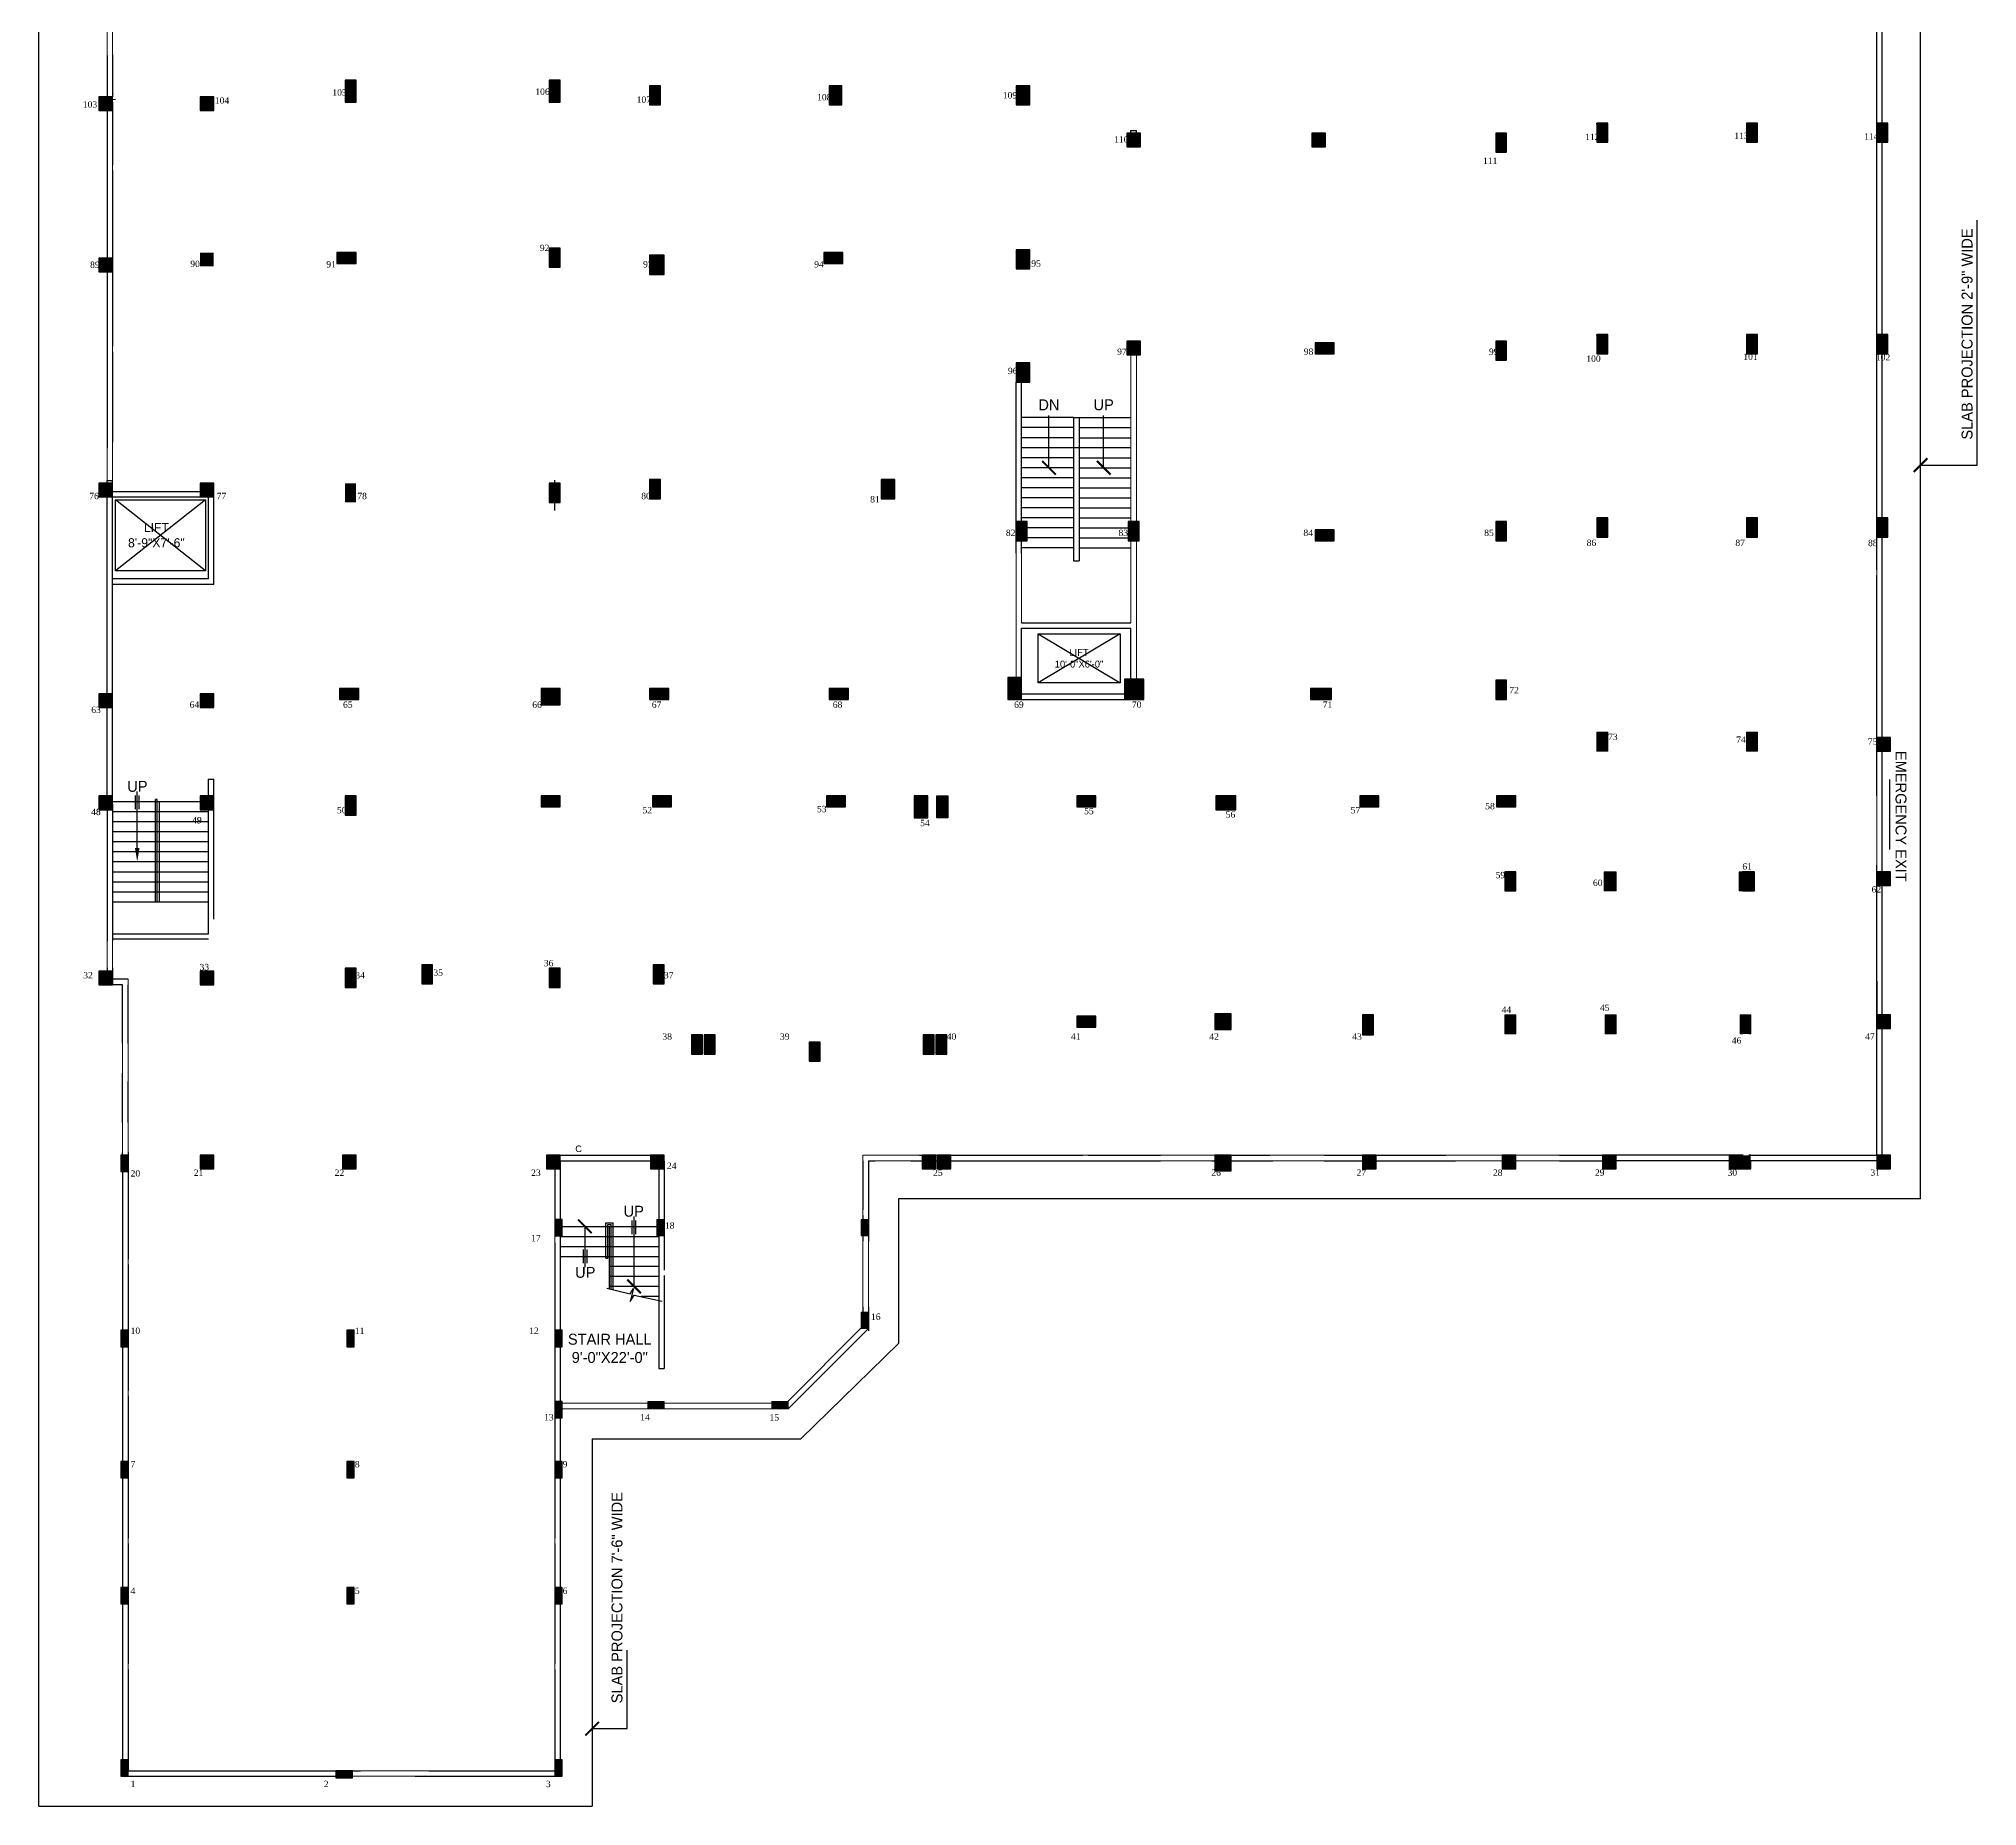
# Model space of a CAD drawing. Header units: inches. Extents: x -90 to 2036, y -33 to 3377.
# Drawn here: x -90 to 2036, y -33 to 1906 of the extents above; entities that cross this region are included whole.
import ezdxf

# ---------------------------------------------------------------- set-up
doc = ezdxf.new("R2010")
doc.units = ezdxf.units.IN
doc.header["$MEASUREMENT"] = 0
doc.layers.get('0').update_dxf_attribs({"color": 8, "linetype": 'CONTINUOUS'})
for name, color, linetype in [('BOUNDARY', 8, 'CONTINUOUS'), ('COLUMN', 8, 'CONTINUOUS'), ('TEXT', 8, 'CONTINUOUS'), ('WALL', 8, 'CONTINUOUS')]:
    doc.layers.add(name, color=color, linetype=linetype)
doc.styles.add('H St Bt', font='stylu.ttf')
doc.styles.add('style2', font='arial.ttf', dxfattribs={"height": 9})
doc.styles.add('style3', font='arial.ttf', dxfattribs={"height": 15})
doc.styles.add('TECHNICBOLD', font='times.ttf', dxfattribs={"height": 10})
doc.dimstyles.new('DIM4', dxfattribs={"dimtxt": 21, "dimasz": 10, "dimexe": 8, "dimexo": 8, "dimgap": 8, "dimtad": 1, "dimdec": 4, "dimzin": 3, "dimdsep": 46, "dimlunit": 4, "dimtxsty": 'style3', "dimblk": 'ARCHTICK', "dimcen": 0, "dimdle": 8, "dimclrd": 1, "dimclre": 1, "dimclrt": 3, "dimadec": 0, "dimazin": 0, "dimtfac": 1, "dimtdec": 4, "dimtofl": 0, "dimtmove": 2, "dimatfit": 3, "dimldrblk": 'ARCHTICK', "dimfxl": 1, "dimtolj": 1, "dimtzin": 1, "dimarcsym": 0})
doc.dimstyles.new('SMZ_DIMENSION_', dxfattribs={"dimtxt": 15, "dimasz": 10, "dimexe": 8, "dimexo": 8, "dimgap": 8, "dimtad": 0, "dimdec": 0, "dimzin": 3, "dimdsep": 46, "dimlunit": 4, "dimtxsty": 'H St Bt', "dimblk": 'ARCHTICK', "dimcen": 0, "dimdle": 8, "dimclrd": 2, "dimclre": 2, "dimclrt": 3, "dimadec": 0, "dimazin": 0, "dimtfac": 1, "dimtdec": 0, "dimtofl": 0, "dimtmove": 2, "dimatfit": 3, "dimldrblk": 'ARCHTICK', "dimfxl": 8, "dimtolj": 1, "dimtzin": 1, "dimarcsym": 0})
pattern_1 = [(45, (1520.70109, 1181), (-0.08838835, 0.08838835), [])]

msp = doc.modelspace()

# ---------------------------------------------------------------- hatches: boundary and pattern name
at = {"layer": 'BOUNDARY', "lineweight": 18}
h = msp.add_hatch(dxfattribs=at)
h.set_pattern_fill('ANSI31', color=256)
h.set_pattern_definition(pattern_1)
h.paths.add_polyline_path([(1520.8, 1183.7), (1534.6, 1183.7), (1534.6, 1198.6), (1520.8, 1198.6)], flags=9)
h = msp.add_hatch(dxfattribs=at)
h.set_pattern_fill('ANSI31', color=256)
h.set_pattern_definition(pattern_1)
h.paths.add_polyline_path([(1520.8, 1183.7), (1534.6, 1183.7), (1534.6, 1198.6), (1520.8, 1198.6)], flags=9)
h = msp.add_hatch(dxfattribs=at)
h.set_pattern_fill('ANSI31', color=256)
h.set_pattern_definition(pattern_1)
h.paths.add_polyline_path([(1520.8, 1183.7), (1534.6, 1183.7), (1534.6, 1198.6), (1520.8, 1198.6)], flags=9)
at = {"layer": 'COLUMN', "linetype": 'Continuous'}
for points in [[(246, 1836), (258, 1836), (258, 1860), (246, 1860)], [(470, 1836), (482, 1836), (482, 1860), (470, 1860)], [(580, 1833), (592, 1833), (592, 1854), (580, 1854)], [(791, 1854), (777, 1854), (777, 1833), (791, 1833)], [(997, 1854), (982, 1854), (982, 1833), (997, 1833)], [(997, 1854), (982, 1854), (982, 1833), (997, 1833)], [(-9, 1842), (-24, 1842), (-24, 1827), (-9, 1827)], [(102, 1842), (87, 1842), (87, 1827), (102, 1827)], [(1631, 1813), (1619, 1813), (1619, 1792), (1631, 1792)], [(1795, 1813), (1783, 1813), (1783, 1792), (1795, 1792)], [(1938, 1813), (1926, 1813), (1926, 1792), (1938, 1792)], [(1118.5, 1802), (1103.5, 1802), (1103.5, 1787), (1118.5, 1787)], [(1321.5, 1802), (1306.5, 1802), (1306.5, 1787), (1321.5, 1787)], [(1508, 1781), (1520, 1781), (1520, 1802), (1508, 1802)], [(-9, 1665), (-24, 1665), (-24, 1650), (-9, 1650)], [(237, 1671), (237, 1659), (258, 1659), (258, 1671)], [(470, 1655), (482, 1655), (482, 1676), (470, 1676)], [(592, 1668), (580, 1668), (580, 1647), (592, 1647)], [(584, 1647), (596, 1647), (596, 1668), (584, 1668)], [(771, 1671), (771, 1659), (792, 1659), (792, 1671)], [(997, 1674), (982, 1674), (982, 1653), (997, 1653)], [(1118.5, 1574), (1103.5, 1574), (1103.5, 1559), (1118.5, 1559)], [(1520, 1574), (1508, 1574), (1508, 1553), (1520, 1553)], [(1631, 1581), (1619, 1581), (1619, 1560), (1631, 1560)], [(1795, 1581), (1783, 1581), (1783, 1560), (1795, 1560)], [(1938, 1581), (1926, 1581), (1926, 1560), (1938, 1560)], [(1310, 1572), (1310, 1560), (1331, 1560), (1331, 1572)], [(997, 1550), (982, 1550), (982, 1529), (997, 1529)], [(-9, 1418), (-24, 1418), (-24, 1403), (-9, 1403)], [(102, 1418), (87, 1418), (87, 1403), (102, 1403)], [(258, 1418), (246, 1418), (246, 1397), (258, 1397)], [(482, 1418), (470, 1418), (470, 1397), (482, 1397)], [(592, 1422), (580, 1422), (580, 1401), (592, 1401)], [(849, 1422), (834, 1422), (834, 1401), (849, 1401)], [(994, 1376), (982, 1376), (982, 1355), (994, 1355)], [(1117, 1376), (1105, 1376), (1105, 1355), (1117, 1355)], [(1310, 1367), (1310, 1355), (1331, 1355), (1331, 1367)], [(1508, 1355), (1520, 1355), (1520, 1376), (1508, 1376)], [(1631, 1380), (1619, 1380), (1619, 1359), (1631, 1359)], [(1795, 1380), (1783, 1380), (1783, 1359), (1795, 1359)], [(1938, 1380), (1926, 1380), (1926, 1359), (1938, 1359)], [(240, 1193), (240, 1181), (261, 1181), (261, 1193)], [(461, 1193), (461, 1181), (482, 1181), (482, 1193)], [(580, 1193), (580, 1181), (601, 1181), (601, 1193)], [(777, 1193), (777, 1181), (798, 1181), (798, 1193)], [(988, 1205), (973, 1205), (973, 1181), (988, 1181)], [(1101, 1181), (1122, 1181), (1122, 1203), (1101, 1203)], [(1122, 1181), (1122, 1203), (1101, 1203), (1101, 1181)], [(1305, 1193), (1305, 1181), (1328, 1181), (1328, 1193)], [(-9, 1172), (-9, 1187), (-24, 1187), (-24, 1172)], [(-9, 1187), (-24, 1187), (-24, 1172), (-9, 1172)], [(102, 1187), (87, 1187), (87, 1172), (102, 1172)], [(461, 1187), (461, 1175), (482, 1175), (482, 1187)], [(1941, 1139), (1926, 1139), (1926, 1124), (1941, 1124)], [(-9, 1060), (-9, 1075), (-24, 1075), (-24, 1060)], [(-9, 1075), (-24, 1075), (-24, 1060), (-9, 1060)], [(102, 1075), (87, 1075), (87, 1060), (102, 1060)], [(258, 1075), (246, 1075), (246, 1054), (258, 1054)], [(461, 1075), (461, 1063), (482, 1063), (482, 1075)], [(583, 1075), (583, 1063), (604, 1063), (604, 1075)], [(774, 1075), (774, 1063), (795, 1063), (795, 1075)], [(885, 1075), (870, 1075), (870, 1051), (885, 1051)], [(907, 1075), (895, 1075), (895, 1051), (907, 1051)], [(1069.5, 1063), (1069.5, 1075), (1048.5, 1075), (1048.5, 1063)], [(1201, 1075), (1201, 1060), (1223, 1060), (1223, 1075)], [(1380, 1063), (1380, 1075), (1359, 1075), (1359, 1063)], [(1530, 1063), (1530, 1075), (1509, 1075), (1509, 1063)], [(1518, 971), (1530, 971), (1530, 992), (1518, 992)], [(1791.8, 992), (1778.8, 992), (1778.8, 971), (1791.8, 971)], [(1941, 992), (1926, 992), (1926, 977), (1941, 977)], [(-9, 868), (-9, 883), (-24, 883), (-24, 868)], [(-9, 883), (-24, 883), (-24, 868), (-9, 868)], [(102, 883), (87, 883), (87, 868), (102, 868)], [(258, 886), (246, 886), (246, 865), (258, 865)], [(342, 890), (330, 890), (330, 869), (342, 869)], [(470, 865), (482, 865), (482, 886), (470, 886)], [(596, 890), (584, 890), (584, 869), (596, 869)], [(1069.5, 821.5), (1069.5, 833.5), (1048.5, 833.5), (1048.5, 821.5)], [(1218, 836), (1200, 836), (1200, 819), (1218, 819)], [(1374, 835), (1362, 835), (1362, 813), (1374, 813)], [(1941, 835), (1926, 835), (1926, 820), (1941, 820)], [(638, 813), (626, 813), (626, 792), (638, 792)], [(652, 813), (640, 813), (640, 792), (652, 792)], [(892, 813), (880, 813), (880, 792), (892, 792)], [(906, 813), (894, 813), (894, 792), (906, 792)], [(755, 784), (767, 784), (767, 805), (755, 805)], [(8, 663), (8, 681), (0, 681), (0, 663)], [(102, 681), (87, 681), (87, 666), (102, 666)], [(258, 681), (243, 681), (243, 666), (258, 666)], [(482, 681), (467, 681), (467, 666), (482, 666)], [(596, 681), (581, 681), (581, 666), (596, 666)], [(894, 681), (879, 681), (879, 666), (894, 666)], [(910.5, 681), (895.5, 681), (895.5, 666), (910.5, 666)], [(1218, 681), (1200, 681), (1200, 664), (1218, 664)], [(1377, 681), (1362, 681), (1362, 666), (1377, 666)], [(1530, 681), (1515, 681), (1515, 666), (1530, 666)], [(1640, 681), (1625, 681), (1625, 666), (1640, 666)], [(1779, 681), (1764, 681), (1764, 666), (1779, 666)], [(1787.8, 681), (1772.8, 681), (1772.8, 666), (1787.8, 666)], [(1941, 681), (1926, 681), (1926, 666), (1941, 666)], [(484, 592.5), (484, 610.5), (476, 610.5), (476, 592.5)], [(8, 471), (8, 489), (0, 489), (0, 471)], [(256, 471), (256, 489), (248, 489), (248, 471)], [(484, 471), (484, 489), (476, 489), (476, 471)], [(484, 393), (484, 411), (476, 411), (476, 393)], [(8, 327), (8, 345), (0, 345), (0, 327)], [(256, 327), (256, 345), (248, 345), (248, 327)], [(484, 327), (484, 345), (476, 345), (476, 327)], [(8, 189), (8, 207), (0, 207), (0, 189)], [(256, 189), (256, 207), (248, 207), (248, 189)], [(484, 189), (484, 207), (476, 207), (476, 189)], [(8, 0), (8, 18), (0, 18), (0, 0)], [(236, -2), (254, -2), (254, 6), (236, 6)], [(484, 0), (484, 18), (476, 18), (476, 0)]]:
    msp.add_hatch(color=256, dxfattribs=at).paths.add_polyline_path(points)
at = {"layer": 'TEXT', "lineweight": 0}
for points in [[(246, 1836), (258, 1836), (258, 1860), (246, 1860)], [(470, 1836), (482, 1836), (482, 1860), (470, 1860)], [(580, 1833), (592, 1833), (592, 1854), (580, 1854)], [(791, 1854), (777, 1854), (777, 1833), (791, 1833)], [(997, 1854), (982, 1854), (982, 1833), (997, 1833)], [(-9, 1842), (-24, 1842), (-24, 1827), (-9, 1827)], [(102, 1842), (87, 1842), (87, 1827), (102, 1827)], [(1631, 1813), (1619, 1813), (1619, 1792), (1631, 1792)], [(1795, 1813), (1783, 1813), (1783, 1792), (1795, 1792)], [(1938, 1813), (1926, 1813), (1926, 1792), (1938, 1792)], [(1118.5, 1802), (1103.5, 1802), (1103.5, 1787), (1118.5, 1787)], [(1321.5, 1802), (1306.5, 1802), (1306.5, 1787), (1321.5, 1787)], [(1508, 1781), (1520, 1781), (1520, 1802), (1508, 1802)], [(-9, 1665), (-24, 1665), (-24, 1650), (-9, 1650)], [(102, 1671), (87, 1671), (87, 1656), (102, 1656)], [(237, 1671), (237, 1659), (258, 1659), (258, 1671)], [(470, 1655), (482, 1655), (482, 1676), (470, 1676)], [(584, 1647), (596, 1647), (596, 1668), (584, 1668)], [(1520, 1574), (1508, 1574), (1508, 1553), (1520, 1553)], [(1631, 1581), (1619, 1581), (1619, 1560), (1631, 1560)], [(1795, 1581), (1783, 1581), (1783, 1560), (1795, 1560)], [(1938, 1581), (1926, 1581), (1926, 1560), (1938, 1560)], [(-9, 1418), (-24, 1418), (-24, 1403), (-9, 1403)], [(102, 1418), (87, 1418), (87, 1403), (102, 1403)], [(482, 1418), (470, 1418), (470, 1397), (482, 1397)], [(592, 1422), (580, 1422), (580, 1401), (592, 1401)], [(849, 1422), (834, 1422), (834, 1401), (849, 1401)], [(1310, 1367), (1310, 1355), (1331, 1355), (1331, 1367)], [(1508, 1355), (1520, 1355), (1520, 1376), (1508, 1376)], [(1631, 1380), (1619, 1380), (1619, 1359), (1631, 1359)], [(1795, 1380), (1783, 1380), (1783, 1359), (1795, 1359)], [(1938, 1380), (1926, 1380), (1926, 1359), (1938, 1359)], [(240, 1193), (240, 1181), (261, 1181), (261, 1193)], [(580, 1193), (580, 1181), (601, 1181), (601, 1193)], [(777, 1193), (777, 1181), (798, 1181), (798, 1193)], [(1520, 1202), (1508, 1202), (1508, 1181), (1520, 1181)], [(-9, 1187), (-24, 1187), (-24, 1172), (-9, 1172)], [(102, 1187), (87, 1187), (87, 1172), (102, 1172)], [(461, 1187), (461, 1175), (482, 1175), (482, 1187)], [(1631, 1145), (1619, 1145), (1619, 1124), (1631, 1124)], [(1795, 1145), (1783, 1145), (1783, 1124), (1795, 1124)], [(1941, 1139), (1926, 1139), (1926, 1124), (1941, 1124)], [(-9, 1075), (-24, 1075), (-24, 1060), (-9, 1060)], [(102, 1075), (87, 1075), (87, 1060), (102, 1060)], [(258, 1075), (246, 1075), (246, 1054), (258, 1054)], [(461, 1075), (461, 1063), (482, 1063), (482, 1075)], [(583, 1075), (583, 1063), (604, 1063), (604, 1075)], [(774, 1075), (774, 1063), (795, 1063), (795, 1075)], [(885, 1075), (870, 1075), (870, 1051), (885, 1051)], [(907, 1075), (895, 1075), (895, 1051), (907, 1051)], [(1201, 1075), (1201, 1060), (1223, 1060), (1223, 1075)], [(1530, 1063), (1530, 1075), (1509, 1075), (1509, 1063)], [(1518, 971), (1530, 971), (1530, 992), (1518, 992)], [(1640, 992), (1627, 992), (1627, 971), (1640, 971)], [(1788, 992), (1775, 992), (1775, 971), (1788, 971)], [(1941, 992), (1926, 992), (1926, 977), (1941, 977)], [(-9, 883), (-24, 883), (-24, 868), (-9, 868)], [(102, 883), (87, 883), (87, 868), (102, 868)], [(258, 886), (246, 886), (246, 865), (258, 865)], [(342, 890), (330, 890), (330, 869), (342, 869)], [(470, 865), (482, 865), (482, 886), (470, 886)], [(596, 890), (584, 890), (584, 869), (596, 869)], [(1069.5, 821.5), (1069.5, 833.5), (1048.5, 833.5), (1048.5, 821.5)], [(1218, 836), (1200, 836), (1200, 819), (1218, 819)], [(1374, 835), (1362, 835), (1362, 813), (1374, 813)], [(1518, 814), (1530, 814), (1530, 835), (1518, 835)], [(1628, 814), (1640, 814), (1640, 835), (1628, 835)], [(1776, 814), (1788, 814), (1788, 835), (1776, 835)], [(1941, 835), (1926, 835), (1926, 820), (1941, 820)], [(892, 813), (880, 813), (880, 792), (892, 792)], [(906, 813), (894, 813), (894, 792), (906, 792)], [(755, 784), (767, 784), (767, 805), (755, 805)], [(8, 663), (8, 681), (0, 681), (0, 663)], [(102, 681), (87, 681), (87, 666), (102, 666)], [(258, 681), (243, 681), (243, 666), (258, 666)], [(482, 681), (467, 681), (467, 666), (482, 666)], [(596, 681), (581, 681), (581, 666), (596, 666)], [(894, 681), (879, 681), (879, 666), (894, 666)], [(910.5, 681), (895.5, 681), (895.5, 666), (910.5, 666)], [(1218, 681), (1200, 681), (1200, 664), (1218, 664)], [(1377, 681), (1362, 681), (1362, 666), (1377, 666)], [(1530, 681), (1515, 681), (1515, 666), (1530, 666)], [(1640, 681), (1625, 681), (1625, 666), (1640, 666)], [(1779, 681), (1764, 681), (1764, 666), (1779, 666)], [(1941, 681), (1926, 681), (1926, 666), (1941, 666)], [(484, 592.5), (484, 610.5), (476, 610.5), (476, 592.5)], [(596, 592.5), (596, 610.5), (588, 610.5), (588, 592.5)], [(820, 592.5), (820, 610.5), (812, 610.5), (812, 592.5)], [(820, 491), (820, 509), (812, 509), (812, 491)], [(8, 471), (8, 489), (0, 489), (0, 471)], [(256, 471), (256, 489), (248, 489), (248, 471)], [(484, 471), (484, 489), (476, 489), (476, 471)], [(484, 393), (484, 411), (476, 411), (476, 393)], [(578, 403), (596, 403), (596, 411), (578, 411)], [(714, 403), (732, 403), (732, 411), (714, 411)], [(8, 327), (8, 345), (0, 345), (0, 327)], [(256, 327), (256, 345), (248, 345), (248, 327)], [(484, 327), (484, 345), (476, 345), (476, 327)], [(8, 189), (8, 207), (0, 207), (0, 189)], [(256, 189), (256, 207), (248, 207), (248, 189)], [(484, 189), (484, 207), (476, 207), (476, 189)], [(8, 0), (8, 18), (0, 18), (0, 0)], [(236, -2), (254, -2), (254, 6), (236, 6)], [(484, 0), (484, 18), (476, 18), (476, 0)]]:
    msp.add_hatch(color=256, dxfattribs=at).paths.add_polyline_path(points)
at = {"layer": 'WALL', "linetype": 'Continuous'}
for points in [[(102, 1075), (87, 1075), (87, 1060), (102, 1060)], [(1374, 835), (1362, 835), (1362, 813), (1374, 813)]]:
    msp.add_hatch(color=256, dxfattribs=at).paths.add_polyline_path(points)

# ---------------------------------------------------------------- linework, layer by layer
at = {"linetype": 'Continuous', "ltscale": 12}
for p, q in [((-90, -33), (-90, 2609)), ((1974, 633), (1974, 2609)), ((1974, 633), (853, 633)), ((853, 633), (853, 474.6)), ((745.8, 370), (853, 474.6)), ((517, 370), (517, -33)), ((517, 370), (745.8, 370)), ((-90, -33), (517, -33))]:
    msp.add_line(p, q, dxfattribs=at)
at = {"lineweight": 0}
for p, q in [((-8, 1845), (-9, 1845)), ((-6, 1839), (-9, 1839)), ((1926, 1380), (1932, 1380)), ((1926, 1374), (1938, 1374)), ((476, 1187), (476, 1191)), ((1779.5, 986), (1779.5, 971)), ((1785.5, 986), (1785.5, 971)), ((1926, 992), (1926, 999.3))]:
    msp.add_line(p, q, dxfattribs=at)
at = {"linetype": 'Continuous'}
for p, q in [((2036.2, 1438), (2036.2, 1706.4)), ((1045, 1490), (1045, 1333)), ((1045, 1490), (1051, 1490)), ((1051, 1490), (1051, 1333)), ((93, 1322), (-6, 1400)), ((93, 1400), (-6, 1322)), ((1045, 1333), (1051, 1333)), ((1006, 1253), (1096, 1199)), ((1096, 1253), (1006, 1199)), ((1940.3, 1016.4), (1940.3, 1093.2)), ((-9, 1069), (102, 1069)), ((38, 959), (38, 1071)), ((40, 1071), (38, 1071)), ((40, 959), (40, 1071)), ((42, 1069), (42, 959)), ((-9, 1058), (96, 1058)), ((-9, 1047), (96, 1047)), ((-9, 1036), (96, 1036)), ((-9, 1025), (96, 1025)), ((-9, 1014), (96, 1014)), ((-9, 1003), (96, 1003)), ((-9, 992), (96, 992)), ((-9, 981), (96, 981)), ((-9, 970), (96, 970)), ((-9, 959), (96, 959)), ((1926, 871.9), (1926, 835.9)), ((482, 603), (590, 603)), ((532, 568), (532, 607)), ((532, 607), (540, 607)), ((534, 568), (534, 605)), ((534, 605), (538, 605)), ((536, 534.6), (536, 603)), ((538, 534.1), (538, 605)), ((540, 533.6), (540, 607)), ((561, 594.4), (561, 609.5)), ((565, 594.4), (565, 609.5)), ((482, 592), (590, 592)), ((482, 581), (590, 581)), ((507, 577.5), (507, 562.5)), ((511, 577.5), (511, 562.5)), ((482, 570), (590, 570)), ((532, 568), (534, 568)), ((590, 559), (536, 559)), ((533, 535.3), (558.7, 528.9)), ((590, 548), (536, 548)), ((590, 537), (536, 537)), ((558.7, 528.9), (562.4, 534.8)), ((562.4, 534.8), (558.7, 520.6)), ((558.7, 520.6), (563, 527.7)), ((563, 527.7), (593.8, 521)), ((590, 526), (570.8, 526))]:
    msp.add_line(p, q, dxfattribs=at)
for points in [[(-6, 1400), (93, 1400), (93, 1322), (-6, 1322)], [(1006, 1253), (1096, 1253), (1096, 1199), (1006, 1199)]]:
    msp.add_lwpolyline(points, close=True, dxfattribs=at)
at = {"layer": 'BOUNDARY', "lineweight": 18}
for p, q in [((-15, 2567), (-15, 868)), ((-9, 2561), (-9, 874)), ((1926, 835.9), (1926, 2561)), ((1932, 835.9), (1932, 2567)), ((1108, 1559), (1108, 1265)), ((1114, 1559), (1114, 1259)), ((982, 1205), (982, 1535)), ((988, 1265), (988, 1529)), ((1108, 1265), (988, 1265)), ((1108, 1259), (988, 1259)), ((988, 1205), (988, 1259)), ((1108, 1203), (1108, 1259)), ((1114, 1203), (1114, 1259)), ((988, 1187), (1101, 1187)), ((988, 1181), (1101, 1181)), ((-9, 874), (8, 874)), ((8, 874), (8, 6)), ((-15, 868), (2, 868)), ((2, 868), (2, 0)), ((1926, 681), (1926, 820)), ((1932, 681), (1932, 820)), ((814, 610.5), (814, 681)), ((814, 681), (879, 681)), ((910.5, 681), (1200, 681)), ((1218, 681), (1362, 681)), ((1377, 681), (1515, 681)), ((1530, 680.9), (1625, 680.9)), ((1640, 681), (1764, 681)), ((1787.8, 681), (1926, 681)), ((476, 489), (476, 666)), ((482, 489), (482, 666)), ((820, 610.5), (820, 675)), ((820, 675), (879, 675)), ((910.5, 675), (1200, 675)), ((1218, 675), (1362, 675)), ((1377, 675), (1515, 675)), ((1530, 674.9), (1625, 674.9)), ((1640, 675), (1764, 675)), ((1787.8, 675), (1926, 675)), ((814, 509), (814, 592.5)), ((820, 509), (820, 592.5)), ((727.8, 407.2), (815.8, 495.2)), ((732, 403), (820, 491)), ((476, 411), (476, 471)), ((482, 411), (482, 471)), ((578, 409), (484, 409)), ((596, 409), (714, 409)), ((476, 345), (476, 393)), ((482, 345), (482, 393)), ((578, 403), (484, 403)), ((596, 403), (714, 403)), ((476, 207), (476, 327)), ((482, 207), (482, 327)), ((476, 18), (476, 189)), ((482, 18), (482, 189)), ((2, 0), (254, 0)), ((8, 6), (254, 6)), ((254, 6), (476, 6)), ((254, 0), (476, 0))]:
    msp.add_line(p, q, dxfattribs=at)
at = {"layer": 'COLUMN', "linetype": 'Continuous'}
for p, q in [((580, 1647), (596, 1647)), ((1045, 1490), (988, 1490)), ((1051, 1490), (1108, 1490)), ((1045, 1479), (988, 1479)), ((1045, 1468), (988, 1468)), ((1051, 1479), (1108, 1479)), ((1051, 1468), (1108, 1468)), ((1108, 1457), (988, 1457)), ((1045, 1446), (988, 1446)), ((1051, 1446), (1108, 1446)), ((1045, 1435), (988, 1435)), ((1051, 1435), (1108, 1435)), ((1045, 1424), (988, 1424)), ((1045, 1413), (988, 1413)), ((1051, 1424), (1108, 1424)), ((1051, 1413), (1108, 1413)), ((1045, 1402), (988, 1402)), ((1045, 1391), (988, 1391)), ((1051, 1402), (1108, 1402)), ((1051, 1391), (1108, 1391)), ((1045, 1380), (988, 1380)), ((1045, 1369), (991, 1369)), ((1051, 1380), (1108, 1380)), ((1051, 1369), (1105, 1369)), ((1045, 1358), (988, 1358)), ((1045, 1347), (988, 1347)), ((1051, 1358), (1108, 1358)), ((1051, 1347), (1108, 1347)), ((461, 1193), (461, 1175)), ((16, 1060.4), (16, 1075.5)), ((20, 1060.4), (20, 1075.5)), ((-15, 918), (-15, 915.6)), ((596, 869), (596, 890)), ((1764, 666), (1787.8, 666))]:
    msp.add_line(p, q, dxfattribs=at)
at = {"layer": 'COLUMN', "linetype": 'Continuous', "lineweight": 20}
for p, q in [((1779.5, 681), (1640, 681)), ((1787.8, 681), (1785.5, 681))]:
    msp.add_line(p, q, dxfattribs=at)
at = {"layer": 'COLUMN', "linetype": 'Continuous'}
for points in [[(246, 1836), (258, 1836), (258, 1860), (246, 1860)], [(470, 1836), (482, 1836), (482, 1860), (470, 1860)], [(777, 1833), (791, 1833), (791, 1854), (777, 1854)], [(982, 1833), (997, 1833), (997, 1854), (982, 1854)], [(-24, 1827), (-9, 1827), (-9, 1842), (-24, 1842)], [(87, 1827), (102, 1827), (102, 1842), (87, 1842)], [(1619, 1792), (1631, 1792), (1631, 1813), (1619, 1813)], [(1783, 1792), (1795, 1792), (1795, 1813), (1783, 1813)], [(1926, 1792), (1938, 1792), (1938, 1813), (1926, 1813)], [(1103.5, 1787), (1118.5, 1787), (1118.5, 1802), (1103.5, 1802)], [(1306.5, 1787), (1321.5, 1787), (1321.5, 1802), (1306.5, 1802)], [(1508, 1781), (1520, 1781), (1520, 1802), (1508, 1802)], [(-24, 1650), (-9, 1650), (-9, 1665), (-24, 1665)], [(237, 1659), (258, 1659), (258, 1671), (237, 1671)], [(470, 1655), (482, 1655), (482, 1676), (470, 1676)], [(771, 1659), (792, 1659), (792, 1671), (771, 1671)], [(982, 1653), (997, 1653), (997, 1674), (982, 1674)], [(1103.5, 1559), (1118.5, 1559), (1118.5, 1574), (1103.5, 1574)], [(1508, 1553), (1520, 1553), (1520, 1574), (1508, 1574)], [(1619, 1560), (1631, 1560), (1631, 1581), (1619, 1581)], [(1783, 1560), (1795, 1560), (1795, 1581), (1783, 1581)], [(1926, 1560), (1938, 1560), (1938, 1581), (1926, 1581)], [(1310, 1560), (1331, 1560), (1331, 1572), (1310, 1572)], [(982, 1529), (997, 1529), (997, 1550), (982, 1550)], [(-24, 1403), (-9, 1403), (-9, 1418), (-24, 1418)], [(87, 1403), (102, 1403), (102, 1418), (87, 1418)], [(470, 1397), (482, 1397), (482, 1418), (470, 1418)], [(580, 1401), (592, 1401), (592, 1422), (580, 1422)], [(834, 1401), (849, 1401), (849, 1422), (834, 1422)], [(982, 1355), (994, 1355), (994, 1376), (982, 1376)], [(1105, 1355), (1117, 1355), (1117, 1376), (1105, 1376)], [(1310, 1355), (1331, 1355), (1331, 1367), (1310, 1367)], [(1508, 1355), (1520, 1355), (1520, 1376), (1508, 1376)], [(1783, 1359), (1795, 1359), (1795, 1380), (1783, 1380)], [(1926, 1359), (1938, 1359), (1938, 1380), (1926, 1380)], [(240, 1181), (261, 1181), (261, 1193), (240, 1193)], [(580, 1181), (601, 1181), (601, 1193), (580, 1193)], [(777, 1181), (798, 1181), (798, 1193), (777, 1193)], [(973, 1181), (988, 1181), (988, 1205), (973, 1205)], [(1101, 1181), (1122, 1181), (1122, 1203), (1101, 1203)], [(1305, 1181), (1328, 1181), (1328, 1193), (1305, 1193)], [(1508, 1181), (1520, 1181), (1520, 1202), (1508, 1202)], [(-24, 1172), (-9, 1172), (-9, 1187), (-24, 1187)], [(87, 1172), (102, 1172), (102, 1187), (87, 1187)], [(1926, 1124), (1941, 1124), (1941, 1139), (1926, 1139)], [(-24, 1060), (-9, 1060), (-9, 1075), (-24, 1075)], [(87, 1060), (102, 1060), (102, 1075), (87, 1075)], [(246, 1054), (258, 1054), (258, 1075), (246, 1075)], [(461, 1063), (482, 1063), (482, 1075), (461, 1075)], [(583, 1063), (604, 1063), (604, 1075), (583, 1075)], [(870, 1051), (885, 1051), (885, 1075), (870, 1075)], [(907, 1051), (895, 1051), (895, 1075), (907, 1075)], [(1048.5, 1063), (1069.5, 1063), (1069.5, 1075), (1048.5, 1075)], [(1201, 1060), (1223, 1060), (1223, 1075), (1201, 1075)], [(1359, 1063), (1380, 1063), (1380, 1075), (1359, 1075)], [(1518, 971), (1530, 971), (1530, 992), (1518, 992)], [(1778.8, 971), (1791.8, 971), (1791.8, 992), (1778.8, 992)], [(1926, 977), (1941, 977), (1941, 992), (1926, 992)], [(-24, 868), (-9, 868), (-9, 883), (-24, 883)], [(87, 868), (102, 868), (102, 883), (87, 883)], [(246, 865), (258, 865), (258, 886), (246, 886)], [(330, 869), (342, 869), (342, 890), (330, 890)], [(470, 865), (482, 865), (482, 886), (470, 886)], [(1048.5, 821.5), (1069.5, 821.5), (1069.5, 833.5), (1048.5, 833.5)], [(1200, 819), (1218, 819), (1218, 836), (1200, 836)], [(1362, 813), (1374, 813), (1374, 835), (1362, 835)], [(1926, 820), (1941, 820), (1941, 835), (1926, 835)], [(626, 792), (638, 792), (638, 813), (626, 813)], [(640, 792), (652, 792), (652, 813), (640, 813)], [(880, 792), (892, 792), (892, 813), (880, 813)], [(894, 792), (906, 792), (906, 813), (894, 813)], [(755, 784), (767, 784), (767, 805), (755, 805)], [(879, 666), (894, 666), (894, 681), (879, 681)], [(895.5, 666), (910.5, 666), (910.5, 681), (895.5, 681)], [(1200, 664), (1218, 664), (1218, 681), (1200, 681)], [(1362, 666), (1377, 666), (1377, 681), (1362, 681)], [(1515, 666), (1530, 666), (1530, 681), (1515, 681)], [(1625, 666), (1640, 666), (1640, 681), (1625, 681)], [(1926, 666), (1941, 666), (1941, 681), (1926, 681)], [(476, 592.5), (484, 592.5), (484, 610.5), (476, 610.5)], [(0, 471), (8, 471), (8, 489), (0, 489)], [(248, 471), (256, 471), (256, 489), (248, 489)], [(476, 471), (484, 471), (484, 489), (476, 489)], [(476, 393), (484, 393), (484, 411), (476, 411)], [(0, 327), (8, 327), (8, 345), (0, 345)], [(248, 327), (256, 327), (256, 345), (248, 345)], [(476, 327), (484, 327), (484, 345), (476, 345)], [(0, 189), (8, 189), (8, 207), (0, 207)], [(248, 189), (256, 189), (256, 207), (248, 207)], [(476, 189), (484, 189), (484, 207), (476, 207)], [(0, 0), (8, 0), (8, 18), (0, 18)], [(236, 6), (236, -2), (254, -2), (254, 6)], [(476, 0), (484, 0), (484, 18), (476, 18)]]:
    msp.add_lwpolyline(points, close=True, dxfattribs=at)
for points in [[(580, 1833), (592, 1833), (592, 1854), (580, 1854)], [(596, 1668), (580, 1668), (580, 1647)], [(584, 1668), (584, 1647)], [(592, 1647), (592, 1668)], [(596, 1647), (596, 1668)], [(1619, 1380), (1619, 1359), (1631, 1359)], [(1631, 1359), (1631, 1380), (1619, 1380)], [(482, 1193), (461, 1193)], [(461, 1175), (482, 1175), (482, 1193)], [(482, 1187), (461, 1187)], [(461, 1181), (482, 1181)], [(18, 1018), (18, 1079.9)], [(795, 1063), (795, 1075), (774, 1075)], [(774, 1075), (774, 1063), (795, 1063)], [(1530, 1075), (1509, 1075)], [(1509, 1075), (1509, 1063), (1530, 1063), (1530, 1075)], [(596, 890), (584, 890), (584, 869), (596, 869)], [(8, 663), (8, 681), (0, 681)], [(0, 681), (0, 663), (8, 663)], [(87, 681), (87, 666)], [(102, 681), (87, 681)], [(102, 666), (102, 681)], [(258, 681), (243, 681), (243, 666)], [(258, 666), (258, 681)], [(482, 666), (482, 681), (467, 681)], [(467, 681), (467, 666)], [(581, 681), (581, 666), (596, 666)], [(596, 681), (581, 681)], [(596, 666), (596, 681)], [(1779.5, 681), (1764, 681), (1764, 666)], [(1772.8, 681), (1772.8, 666)], [(1779, 666), (1779, 681)], [(1787.8, 681), (1785.5, 681)], [(87, 666), (102, 666)], [(243, 666), (258, 666)], [(467, 666), (482, 666)], [(1787.8, 666), (1787.8, 675)]]:
    msp.add_lwpolyline(points, dxfattribs=at)
msp.add_solid([(20.5, 1018), (18, 1003), (15.5, 1018)], dxfattribs=at)
at = {"layer": 'TEXT', "lineweight": 0}
for p, q in [((1625, 1812), (1625, 1813)), ((592, 1647.1), (586, 1647.1)), ((592, 1647.1), (592, 1647)), ((1625, 1580), (1625, 1581)), ((583, 1069), (590, 1069)), ((246, 879), (252, 879)), ((246, 873), (252, 873)), ((252, 879), (252, 884.5)), ((252, 865), (252, 873)), ((584, 869), (584, 890)), ((596, 869), (596, 890)), ((814, 615), (814, 610.5))]:
    msp.add_line(p, q, dxfattribs=at)
for points in [[(246, 1836), (258, 1836), (258, 1860), (246, 1860)], [(470, 1836), (482, 1836), (482, 1860), (470, 1860)], [(580, 1833), (592, 1833), (592, 1854), (580, 1854)], [(777, 1833), (791, 1833), (791, 1854), (777, 1854)], [(982, 1833), (997, 1833), (997, 1854), (982, 1854)], [(-24, 1827), (-9, 1827), (-9, 1842), (-24, 1842)], [(87, 1827), (102, 1827), (102, 1842), (87, 1842)], [(1619, 1792), (1631, 1792), (1631, 1813), (1619, 1813)], [(1783, 1792), (1795, 1792), (1795, 1813), (1783, 1813)], [(1926, 1792), (1938, 1792), (1938, 1813), (1926, 1813)], [(1103.5, 1787), (1118.5, 1787), (1118.5, 1802), (1103.5, 1802)], [(1306.5, 1787), (1321.5, 1787), (1321.5, 1802), (1306.5, 1802)], [(1508, 1781), (1520, 1781), (1520, 1802), (1508, 1802)], [(-24, 1650), (-9, 1650), (-9, 1665), (-24, 1665)], [(237, 1659), (258, 1659), (258, 1671), (237, 1671)], [(470, 1655), (482, 1655), (482, 1676), (470, 1676)], [(584, 1647), (596, 1647), (596, 1668), (584, 1668)], [(771, 1659), (792, 1659), (792, 1671), (771, 1671)], [(982, 1653), (997, 1653), (997, 1674), (982, 1674)], [(1103.5, 1559), (1118.5, 1559), (1118.5, 1574), (1103.5, 1574)], [(1508, 1553), (1520, 1553), (1520, 1574), (1508, 1574)], [(1619, 1560), (1631, 1560), (1631, 1581), (1619, 1581)], [(1783, 1560), (1795, 1560), (1795, 1581), (1783, 1581)], [(1926, 1560), (1938, 1560), (1938, 1581), (1926, 1581)], [(1310, 1560), (1331, 1560), (1331, 1572), (1310, 1572)], [(982, 1529), (997, 1529), (997, 1550), (982, 1550)], [(-24, 1403), (-9, 1403), (-9, 1418), (-24, 1418)], [(87, 1403), (102, 1403), (102, 1418), (87, 1418)], [(470, 1397), (482, 1397), (482, 1418), (470, 1418)], [(580, 1401), (592, 1401), (592, 1422), (580, 1422)], [(834, 1401), (849, 1401), (849, 1422), (834, 1422)], [(982, 1355), (994, 1355), (994, 1376), (982, 1376)], [(1105, 1355), (1117, 1355), (1117, 1376), (1105, 1376)], [(1310, 1355), (1331, 1355), (1331, 1367), (1310, 1367)], [(1508, 1355), (1520, 1355), (1520, 1376), (1508, 1376)], [(1619, 1359), (1631, 1359), (1631, 1380), (1619, 1380)], [(1783, 1359), (1795, 1359), (1795, 1380), (1783, 1380)], [(1926, 1359), (1938, 1359), (1938, 1380), (1926, 1380)], [(240, 1181), (261, 1181), (261, 1193), (240, 1193)], [(580, 1181), (601, 1181), (601, 1193), (580, 1193)], [(777, 1181), (798, 1181), (798, 1193), (777, 1193)], [(973, 1181), (988, 1181), (988, 1205), (973, 1205)], [(1101, 1181), (1122, 1181), (1122, 1203), (1101, 1203)], [(1305, 1181), (1328, 1181), (1328, 1193), (1305, 1193)], [(1508, 1181), (1520, 1181), (1520, 1202), (1508, 1202)], [(-24, 1172), (-9, 1172), (-9, 1187), (-24, 1187)], [(87, 1172), (102, 1172), (102, 1187), (87, 1187)], [(461, 1175), (482, 1175), (482, 1187), (461, 1187)], [(1619, 1124), (1631, 1124), (1631, 1145), (1619, 1145)], [(1783, 1124), (1795, 1124), (1795, 1145), (1783, 1145)], [(1926, 1124), (1941, 1124), (1941, 1139), (1926, 1139)], [(-24, 1060), (-9, 1060), (-9, 1075), (-24, 1075)], [(87, 1060), (102, 1060), (102, 1075), (87, 1075)], [(246, 1054), (258, 1054), (258, 1075), (246, 1075)], [(461, 1063), (482, 1063), (482, 1075), (461, 1075)], [(583, 1063), (604, 1063), (604, 1075), (583, 1075)], [(774, 1063), (795, 1063), (795, 1075), (774, 1075)], [(1048.5, 1063), (1069.5, 1063), (1069.5, 1075), (1048.5, 1075)], [(1201, 1060), (1223, 1060), (1223, 1075), (1201, 1075)], [(1509, 1063), (1530, 1063), (1530, 1075), (1509, 1075)], [(1518, 971), (1530, 971), (1530, 992), (1518, 992)], [(1627, 971), (1640, 971), (1640, 992), (1627, 992)], [(1775, 971), (1788, 971), (1788, 992), (1775, 992)], [(1926, 977), (1941, 977), (1941, 992), (1926, 992)], [(-24, 868), (-9, 868), (-9, 883), (-24, 883)], [(87, 868), (102, 868), (102, 883), (87, 883)], [(246, 865), (258, 865), (258, 886), (246, 886)], [(330, 869), (342, 869), (342, 890), (330, 890)], [(470, 865), (482, 865), (482, 886), (470, 886)], [(1048.5, 821.5), (1069.5, 821.5), (1069.5, 833.5), (1048.5, 833.5)], [(1200, 819), (1218, 819), (1218, 836), (1200, 836)], [(1362, 813), (1374, 813), (1374, 835), (1362, 835)], [(1518, 814), (1530, 814), (1530, 835), (1518, 835)], [(1628, 814), (1640, 814), (1640, 835), (1628, 835)], [(1926, 820), (1941, 820), (1941, 835), (1926, 835)], [(880, 792), (892, 792), (892, 813), (880, 813)], [(894, 792), (906, 792), (906, 813), (894, 813)], [(755, 784), (767, 784), (767, 805), (755, 805)], [(0, 663), (8, 663), (8, 681), (0, 681)], [(879, 666), (894, 666), (894, 681), (879, 681)], [(895.5, 666), (910.5, 666), (910.5, 681), (895.5, 681)], [(1200, 664), (1218, 664), (1218, 681), (1200, 681)], [(1362, 666), (1377, 666), (1377, 681), (1362, 681)], [(1515, 666), (1530, 666), (1530, 681), (1515, 681)], [(1625, 666), (1640, 666), (1640, 681), (1625, 681)], [(1764, 666), (1779, 666), (1779, 681), (1764, 681)], [(1926, 666), (1941, 666), (1941, 681), (1926, 681)], [(476, 592.5), (484, 592.5), (484, 610.5), (476, 610.5)], [(588, 592.5), (596, 592.5), (596, 610.5), (588, 610.5)], [(812, 592.5), (820, 592.5), (820, 610.5), (812, 610.5)], [(812, 491), (820, 491), (820, 509), (812, 509)], [(0, 471), (8, 471), (8, 489), (0, 489)], [(248, 471), (256, 471), (256, 489), (248, 489)], [(476, 471), (484, 471), (484, 489), (476, 489)], [(476, 393), (484, 393), (484, 411), (476, 411)], [(578, 411), (578, 403), (596, 403), (596, 411)], [(714, 411), (714, 403), (732, 403), (732, 411)], [(0, 327), (8, 327), (8, 345), (0, 345)], [(248, 327), (256, 327), (256, 345), (248, 345)], [(476, 327), (484, 327), (484, 345), (476, 345)], [(0, 189), (8, 189), (8, 207), (0, 207)], [(248, 189), (256, 189), (256, 207), (248, 207)], [(476, 189), (484, 189), (484, 207), (476, 207)], [(0, 0), (8, 0), (8, 18), (0, 18)], [(236, 6), (236, -2), (254, -2), (254, 6)], [(476, 0), (484, 0), (484, 18), (476, 18)]]:
    msp.add_lwpolyline(points, close=True, dxfattribs=at)
for points in [[(885, 1051), (885, 1075)], [(895, 1051), (895, 1075)], [(907, 1075), (907, 1051)], [(596, 890), (584, 890)], [(584, 869), (596, 869)], [(1785.5, 814), (1788, 814), (1788, 835), (1776, 835), (1776, 814), (1779.5, 814)], [(87, 666), (102, 666), (102, 681)], [(102, 681), (87, 681), (87, 666)], [(258, 681), (243, 681), (243, 666), (258, 666)], [(258, 666), (258, 681)], [(482, 666), (482, 681), (467, 681), (467, 666)], [(581, 666), (596, 666), (596, 681), (581, 681)], [(581, 681), (581, 666)], [(467, 666), (482, 666)]]:
    msp.add_lwpolyline(points, dxfattribs=at)
at = {"layer": 'WALL', "linetype": 'Continuous'}
for p, q in [((1932, 1812), (1932, 2198.5)), ((1926, 1323), (1926, 2110)), ((-15, 1887.2), (-15, 1457)), ((-9, 1887.8), (-9, 1842)), ((482, 1860), (470, 1860)), ((-9, 1835), (-15, 1835)), ((-9, 1836), (-9, 1767)), ((1619, 1812), (1619, 1813)), ((1622, 1792), (1622, 1813)), ((1625, 1812), (1625, 1813)), ((1628, 1792), (1628, 1813)), ((1932, 1580), (1932, 1791)), ((-9, 1761), (-9, 1568)), ((580, 1650.2), (586, 1650.2)), ((592, 1647.1), (586, 1647.1)), ((592, 1647.1), (592, 1647)), ((1619, 1580), (1619, 1581)), ((1625, 1580), (1625, 1581)), ((-9, 1562), (-9, 1463)), ((1932, 1380), (1932, 1559)), ((982, 1341.5), (982, 1529)), ((988, 1341.5), (988, 1529)), ((-15, 1075), (-15, 1421)), ((-9, 1187), (-9, 1421)), ((-9, 1409), (87, 1409)), ((476, 1388), (476, 1421.5)), ((-9, 1403), (87, 1403)), ((96, 1313), (96, 1403)), ((102, 1307), (102, 1403)), ((580, 1401), (586, 1401)), ((1625, 1380), (1619, 1380)), ((1932, 1139), (1932, 1359)), ((96, 1313), (-9, 1313)), ((102, 1307), (-9, 1307)), ((1926, 1075.1), (1926, 1317)), ((988, 1265), (1108, 1265)), ((988, 1205), (988, 1259)), ((988, 1259), (1108, 1259)), ((1108, 1203), (1108, 1259)), ((482, 1181), (482, 1191)), ((-9, 1075), (-9, 1181)), ((988, 1187), (1101, 1187)), ((988, 1181), (1122, 1181)), ((1932, 983), (1932, 1124)), ((96, 1075), (96, 1093.5)), ((96, 1093.5), (102, 1093.5)), ((102, 940), (102, 1093.5)), ((-15, 1066), (-15, 915.6)), ((-9, 1066), (-9, 916.2)), ((87, 1075), (87, 1060)), ((87, 1060), (102, 1060)), ((96, 924), (96, 1060)), ((1926, 681), (1926, 999.3)), ((1932, 835), (1932, 977)), ((-9, 924), (96, 924)), ((96, 918), (-9, 918)), ((-15, 886.7), (-15, 868)), ((8, 874), (-15, 874)), ((-9, 886.7), (-9, 868)), ((246, 879), (252, 879)), ((246, 873), (252, 873)), ((252, 886), (258, 886)), ((252, 879), (252, 884.5)), ((252, 865), (252, 873)), ((258, 865), (258, 884.5)), ((2, 868), (-15, 868)), ((2, 804), (2, 868)), ((8, 803.5), (8, 868)), ((258, 865), (252, 865)), ((1374, 835), (1362, 835)), ((1362, 835), (1362, 813)), ((1374, 813), (1374, 835)), ((1362, 813), (1374, 813)), ((1932, 675), (1932, 820)), ((2, 717), (2, 771)), ((8, 717), (8, 762)), ((2, 675), (2, 684)), ((8, 684), (8, 567)), ((482, 681), (584, 681)), ((876, 681), (1055.2, 681)), ((1061.2, 681), (1140.5, 681)), ((1218, 681), (1260.2, 681)), ((1319.7, 681), (1362, 681)), ((1368, 681), (1453.5, 681)), ((1578, 681), (1625, 681)), ((1779.5, 681), (1640, 681)), ((1785.5, 681), (1926, 681)), ((2, 663), (2, 489)), ((476, 675), (476, 591)), ((482, 675), (590, 675)), ((482, 675), (482, 610.5)), ((590, 675), (590, 610.5)), ((596, 675), (596, 555)), ((814, 675), (814, 621)), ((820, 675), (827.5, 675)), ((820, 675), (820, 586.8)), ((870, 675), (1140.5, 675)), ((1196.5, 675), (1263.7, 675)), ((1319.7, 675), (1464, 675)), ((1578, 675), (1625, 675)), ((1941, 675), (1640, 675)), ((814, 615), (814, 610.5)), ((476, 585), (476, 261)), ((482, 592.5), (482, 489)), ((590, 592.5), (590, 447)), ((814, 592.5), (814, 586.8)), ((8, 561), (8, 423)), ((596, 549), (596, 447)), ((814, 514.8), (814, 509)), ((820, 514.8), (820, 488.5)), ((2, 471), (2, 345)), ((482, 471), (482, 207)), ((590, 447), (596, 447)), ((8, 417), (8, 261)), ((2, 327), (2, 207)), ((8, 255), (8, 123)), ((476, 255), (476, 123)), ((2, 189), (2, 18)), ((482, 189), (482, 18)), ((555.4, 52.1), (555.4, 138.3)), ((8, 117), (8, 6)), ((476, 117), (476, 6)), ((2, 0), (236, 0)), ((8, 6), (263, 6)), ((323, 0), (482, 0)), ((338, 6), (476, 6))]:
    msp.add_line(p, q, dxfattribs=at)
at = {"layer": 'WALL'}
for p, q in [((1108, 1805), (1114, 1805)), ((1108, 1802), (1108, 1805)), ((1114, 1802), (1114, 1805)), ((-15, 1421), (-9, 1421)), ((866.5, 675), (870, 675))]:
    msp.add_line(p, q, dxfattribs=at)

# ---------------------------------------------------------------- texts
at = {"lineweight": 40, "style": 'H St Bt'}
msp.add_text('UP', height=12, dxfattribs=at).set_placement((7, 1079.6))
at = {"linetype": 'Continuous', "char_height": 12, "attachment_point": 5, "style": 'H St Bt'}
for s, insert, width in [('DN', (1018, 1504), 39.663), ('UP', (1078, 1504), 39.663), ('UP', (562.6, 619.5), 140.211), ('UP', (509.4, 552.5), 140.211)]:
    msp.add_mtext(s, dxfattribs=dict(at, insert=insert, width=width))
at = {"extrusion": (0, 0, -1), "insert": (502.1, 688.1), "char_height": 7.2, "width": 39.51, "attachment_point": 5, "text_direction": (0.997148, 0.075473, 0), "style": 'style2'}
msp.add_mtext('C', dxfattribs=at)
at = {"layer": 'TEXT', "lineweight": 40, "style": 'TECHNICBOLD'}
msp.add_text('48', height=6.96, dxfattribs=at).set_placement((-32.6, 1054))
at = {"layer": 'TEXT', "lineweight": 0, "width": 5.139, "style": 'TECHNICBOLD'}
for s, insert, char_height, attachment_point in [('105', (232, 1850.1), 6.96, 1), ('106', (454.6, 1851), 6.96, 1), ('103', (-41.7, 1837), 6.96, 1), ('104', (118.9, 1841.4), 6.96, 3), ('107', (565.8, 1842.3), 6.96, 1), ('108', (763.7, 1844.9), 6.96, 1), ('109', (967.4, 1847), 6.96, 1), ('110', (1089.5, 1798.6), 6.96, 1), ('112', (1606.1, 1801.3), 6.96, 1), ('113', (1769.7, 1802.6), 6.96, 1), ('114', (1912.1, 1801.9), 6.96, 1), ('111', (1494.1, 1775.2), 6.96, 1), ('89', (-33.7, 1661.2), 6.96, 1), ('90', (76.2, 1662.1), 6.96, 1), ('91', (225.4, 1661.6), 6.96, 1), ('92', (459.6, 1679.6), 6.96, 1), ('93', (572.8, 1661.6), 6.96, 1), ('94', (760.5, 1661.6), 6.96, 1), ('95', (998.6, 1662.5), 6.96, 1), ('97', (1092.8, 1565.8), 6.96, 1), (' 98', (1297.5, 1565.8), 6.96, 1), ('99', (1500.6, 1565.8), 6.96, 1), ('100', (1607.4, 1558.2), 6.96, 1), ('101', (1779.6, 1560.3), 6.96, 1), ('102', (1925, 1559.7), 6.96, 1), ('96', (973, 1544.7), 6.96, 1), ('76', (-34.6, 1407.5), 6.96, 1), ('77', (105.1, 1407.5), 6.96, 1), ('78', (259.4, 1407.5), 6.96, 1), ('80', (570.8, 1407.5), 6.96, 1), ('81', (821.9, 1403.9), 6.96, 1), ('82', (970.8, 1367.1), 6.96, 1), ('83', (1094.3, 1367.1), 6.96, 1), ('84', (1297.1, 1367.1), 6.96, 1), ('85', (1495.4, 1367.1), 6.96, 1), ('86', (1607.8, 1356.2), 6.96, 1), ('87', (1770.9, 1356.2), 6.96, 1), ('88', (1916.4, 1356), 6.96, 1), ('72', (1522.9, 1194.6), 6.96, 1), ('63', (-32.4, 1173), 6.96, 1), ('64', (75.5, 1178.7), 6.96, 1), ('65', (243.7, 1178.7), 6.96, 1), ('66', (451.3, 1178.7), 6.96, 1), ('67', (582.4, 1178.7), 6.96, 1), ('68', (780.9, 1178.7), 6.96, 1), ('69', (979.8, 1178.7), 6.96, 1), ('70', (1109, 1178.7), 6.96, 1), ('71', (1318.3, 1178.7), 6.96, 1), ('73', (1631.2, 1143.3), 6.96, 1), ('74', (1771.8, 1140.3), 6.96, 1), ('75', (1916.2, 1138.2), 6.96, 1), ('50', (237.1, 1063), 6.96, 1), ('53', (763.6, 1064.2), 6.96, 1), ('58', (1496.5, 1067.4), 6.96, 1), ('48', (-32.4, 1061), 6.96, 1), ('49', (78.3, 1051.9), 6.96, 1), ('52', (572.2, 1063), 6.96, 1), ('54', (876.7, 1048.9), 6.96, 1), ('55', (1056.6, 1062), 6.96, 1), ('56', (1211.9, 1058.2), 6.96, 1), ('57', (1349, 1063), 6.96, 1), ('61', (1778.6, 1001.3), 6.96, 1), ('59', (1507.9, 991.8), 6.96, 1), ('60', (1614.7, 983.3), 6.96, 1), ('62', (1920.3, 976.1), 6.96, 1), ('36', (464, 895.2), 6.96, 1), ('32', (-41.2, 881.9), 6.96, 1), ('33', (86.3, 890.9), 6.96, 1), ('34', (257.2, 881.9), 6.96, 1), ('\\pi-2.479,l2.479;35', (342.8, 884.8), 6.961, 1), ('37', (595.7, 882), 6.96, 1), ('44', (1514.5, 844.1), 6.96, 1), ('45', (1622.3, 846.3), 6.96, 1), ('38', (594, 814.7), 6.96, 1), ('39', (723, 814.7), 6.96, 1), ('40', (905.9, 814.7), 6.96, 1), ('41', (1042.1, 814.7), 6.96, 1), ('42', (1193.9, 814.7), 6.96, 1), ('43', (1350.7, 814.7), 6.96, 1), ('46', (1767, 810.4), 6.96, 1), ('47', (1913.3, 814.7), 6.96, 1), ('20', (10.7, 664.6), 6.96, 1), ('21', (80, 665.3), 6.96, 1), ('22', (234.5, 665.3), 6.96, 1), ('23', (450, 665.3), 6.96, 1), ('24', (599, 672.9), 6.96, 1), ('25', (890.9, 665.4), 6.96, 1), ('26', (1196.1, 665.4), 6.96, 1), ('27', (1355.4, 665.4), 6.96, 1), ('28', (1505, 665.4), 6.96, 1), ('29', (1616.8, 665.4), 6.96, 1), ('30', (1762.3, 665.4), 6.96, 1), ('31', (1919, 665.4), 6.96, 1), ('18', (596.8, 607.3), 6.96, 1), ('17', (450, 593.6), 6.96, 1), ('10', (10.7, 492), 6.96, 1), ('11', (256.7, 492), 6.96, 1), ('12', (447.9, 492), 6.96, 1), ('16', (822.8, 507.4), 6.96, 1), ('13', (464.2, 397.1), 6.96, 1), ('14', (569.7, 397.1), 6.96, 1), ('15', (711.5, 397), 6.96, 1), ('7', (10.7, 345.6), 6.96, 1), ('8', (256.7, 345.6), 6.96, 1), ('9', (484.6, 345.6), 6.96, 1), ('4', (10.7, 206.8), 6.96, 1), ('5', (256.7, 206.8), 6.96, 1), ('6', (484.6, 206.8), 6.96, 1), ('1', (10.7, -5.1), 6.96, 1), ('2', (222.6, -5.1), 6.96, 1), ('3', (466.2, -5.1), 6.96, 1)]:
    msp.add_mtext(s, dxfattribs=dict(at, insert=insert, char_height=char_height, attachment_point=attachment_point))
at = {"layer": 'TEXT', "linetype": 'Continuous', "char_height": 12, "width": 366.992, "attachment_point": 5, "style": 'H St Bt'}
for s, insert, rotation in [('SLAB PROJECTION 2\'-9" WIDE', (2025.1, 1581.7), 90), ('EMERGENCY EXIT', (1952.5, 1052.7), 270), ('SLAB PROJECTION 7\'-6" WIDE', (544.3, 195.7), 90)]:
    msp.add_mtext(s, dxfattribs=dict(at, insert=insert, rotation=rotation))
at = {"layer": 'TEXT', "linetype": 'Continuous', "attachment_point": 5, "style": 'H St Bt'}
for s, insert, char_height, width in [('LIFT\\P8\'-9"X7\'-6"', (39, 1361), 10, 154.102), ('LIFT\\P10\'-0"X6\'-0"', (1051, 1226), 7.65, 74.084), ('STAIR HALL \\P9\'-0"X22\'-0"', (536.3, 469.1), 12, 140.211)]:
    msp.add_mtext(s, dxfattribs=dict(at, insert=insert, char_height=char_height, width=width))
at = {"layer": 'WALL', "linetype": 'Continuous', "style": 'TECHNICBOLD'}
msp.add_text('49', height=6.96, dxfattribs=at).set_placement((78.1, 1044.9))

# ---------------------------------------------------------------- leaders
at = {"linetype": 'Continuous'}
for points, dimstyle in [([(1018, 1435), (1018, 1492.2)], 'DIM4'), ([(1078, 1435), (1078, 1492.2)], 'DIM4'), ([(1974, 1438), (2036.2, 1438)], 'SMZ_DIMENSION_')]:
    msp.add_leader(points, dimstyle=dimstyle, override={"dimasz": 15, "dimtad": 0, "dimclrd": 256}, dxfattribs=at)
at = {"layer": 'WALL', "linetype": 'Continuous'}
for points, override in [([(509, 603), (509, 558.1)], {"dimasz": 15, "dimclrd": 256}), ([(563, 537), (563, 613.9)], {"dimasz": 15, "dimtad": 0, "dimclrd": 256}), ([(517, 52.1), (555.4, 52.1)], {"dimasz": 15, "dimclrd": 256})]:
    msp.add_leader(points, dimstyle='SMZ_DIMENSION_', override=override, dxfattribs=at)

doc.saveas('drawing.dxf')
